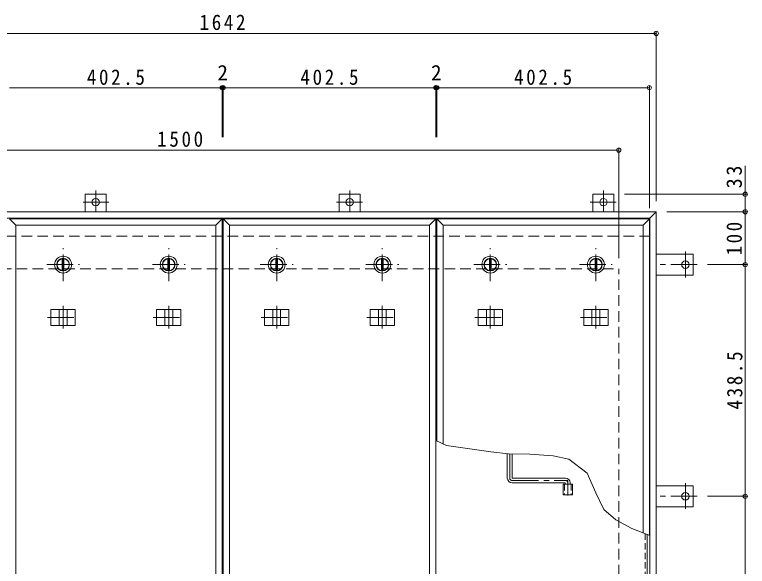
# Model space of a CAD drawing. Units: millimetres at full size, sheet at 1:10. Extents: x -2654 to 2766, y -1962 to 1858.
# Drawn here: x -1855 to -468, y 662 to 1706 of the extents above; entities that cross this region are included whole.
import ezdxf
from ezdxf.enums import TextEntityAlignment as Align

# ---------------------------------------------------------------- set-up
doc = ezdxf.new("R2010")
doc.units = ezdxf.units.MM
doc.header["$LTSCALE"] = 10
doc.header["$PDMODE"] = 32
doc.header["$PDSIZE"] = 8
for name, pattern in [('CHAIN1', [8, 5, -1, 1, -1]), ('DASHED1', [1.8, 1.2, -0.6]), ('DASHED2', [3, 2, -1])]:
    doc.linetypes.add(name, pattern=pattern)
for name, color, linetype, lineweight in [('0-1_躯体', 2, 'DASHED2', 9), ('0-2_仕上', 4, 'Continuous', 9), ('0-3_建具', 4, 'Continuous', 9), ('0-5_寸法', 4, 'Continuous', 9), ('0-6_ハッチ', 6, 'Continuous', 9), ('0-A', 3, 'CHAIN1', 9), ('0-C', 2, 'Continuous', 9), ('0-E', 3, 'Continuous', 9), ('0-F', 7, 'Continuous', 9)]:
    doc.layers.add(name, color=color, linetype=linetype, lineweight=lineweight)
doc.styles.add('ＭＳ ゴシック', font='')
doc.styles.get('ＭＳ ゴシック').set_extended_font_data('MS Gothic')

msp = doc.modelspace()

# ---------------------------------------------------------------- linework, layer by layer
at = {"layer": '0-1_躯体'}
for p, q in [((-652.35, 1286.63), (-2270.35, 1286.63)), ((-2211.35, 1224.63), (-711.35, 1224.63)), ((-711.35, -75.37), (-711.35, 1224.63))]:
    msp.add_line(p, q, dxfattribs=at)
at = {"layer": '0-2_仕上'}
for p, q in [((-1462.35, -170.37), (-1462.35, 1319.63)), ((-1460.35, -170.37), (-1460.35, 1319.63)), ((-1057.85, -170.37), (-1057.85, 1319.63)), ((-1055.85, 898.62), (-1055.85, 1319.63)), ((-653.35, 720.4), (-653.35, 1319.63)), ((-1852.85, -158.37), (-1852.85, 1307.63)), ((-1474.35, -158.37), (-1474.35, 1307.63)), ((-1448.35, -158.37), (-1448.35, 1307.63)), ((-1069.85, -158.37), (-1069.85, 1307.63)), ((-1043.85, 892.91), (-1043.85, 1307.63)), ((-665.35, 725.05), (-665.35, 1307.63))]:
    msp.add_line(p, q, dxfattribs=at)
at = {"layer": '0-2_仕上', "color": 3}
for p, q in [((-816.5, 817.13), (-816.5, 797.13)), ((-816.5, 817.13), (-799.2, 817.13)), ((-799.2, 817.13), (-799.2, 797.13)), ((-816.5, 797.13), (-799.2, 797.13))]:
    msp.add_line(p, q, dxfattribs=at)
at = {"layer": '0-2_仕上', "color": 3, "linetype": 'DASHED1'}
for p, q in [((-814.2, 817.13), (-814.2, 797.13)), ((-801.5, 817.13), (-801.5, 797.13))]:
    msp.add_line(p, q, dxfattribs=at)
at = {"layer": '0-2_仕上'}
for points in [[(-1474.35, 1307.63), (-1462.35, 1319.63), (-1864.85, 1319.63)], [(-1474.35, 1307.63), (-1852.85, 1307.63), (-1864.85, 1319.63)], [(-1069.85, 1307.63), (-1057.85, 1319.63), (-1460.35, 1319.63)], [(-1069.85, 1307.63), (-1448.35, 1307.63), (-1460.35, 1319.63)], [(-665.35, 1307.63), (-653.35, 1319.63), (-1055.85, 1319.63)], [(-665.35, 1307.63), (-1043.85, 1307.63), (-1055.85, 1319.63)]]:
    msp.add_lwpolyline(points, dxfattribs=at)
at = {"layer": '0-3_建具', "color": 2}
for p, q in [((-640.35, 1332.63), (-2282.35, 1332.63)), ((-640.35, 1332.63), (-652.35, 1320.63)), ((-640.35, -183.37), (-640.35, 1332.63)), ((-652.35, 1320.63), (-2270.35, 1320.63)), ((-652.35, -171.37), (-652.35, 1320.63))]:
    msp.add_line(p, q, dxfattribs=at)
at = {"layer": '0-3_建具', "linetype": 'CHAIN1'}
for p, q in [((-1763.6, 1154.75), (-1763.6, 1111.51)), ((-1563.6, 1154.75), (-1563.6, 1111.51)), ((-1359.1, 1154.75), (-1359.1, 1111.51)), ((-1159.1, 1154.75), (-1159.1, 1111.51)), ((-954.6, 1154.75), (-954.6, 1111.51)), ((-754.6, 1154.75), (-754.6, 1111.51)), ((-1793.01, 1132.63), (-1734.19, 1132.63)), ((-1593.01, 1132.63), (-1534.19, 1132.63)), ((-1388.51, 1132.63), (-1329.69, 1132.63)), ((-1188.51, 1132.63), (-1129.69, 1132.63)), ((-984.01, 1132.63), (-925.19, 1132.63)), ((-784.01, 1132.63), (-725.19, 1132.63))]:
    msp.add_line(p, q, dxfattribs=at)
at = {"layer": '0-3_建具'}
for p, q in [((-1786.69, 1147.63), (-1786.69, 1117.63)), ((-1786.69, 1147.63), (-1740.51, 1147.63)), ((-1771.1, 1147.63), (-1771.1, 1117.63)), ((-1756.1, 1147.63), (-1756.1, 1117.63)), ((-1740.51, 1147.63), (-1740.51, 1117.63)), ((-1586.69, 1147.63), (-1540.51, 1147.63)), ((-1586.69, 1147.63), (-1586.69, 1117.63)), ((-1571.1, 1147.63), (-1571.1, 1117.63)), ((-1556.1, 1147.63), (-1556.1, 1117.63)), ((-1540.51, 1147.63), (-1540.51, 1117.63)), ((-1382.19, 1147.63), (-1382.19, 1117.63)), ((-1382.19, 1147.63), (-1336.01, 1147.63)), ((-1366.6, 1147.63), (-1366.6, 1117.63)), ((-1351.6, 1147.63), (-1351.6, 1117.63)), ((-1336.01, 1147.63), (-1336.01, 1117.63)), ((-1182.19, 1147.63), (-1136.01, 1147.63)), ((-1182.19, 1147.63), (-1182.19, 1117.63)), ((-1166.6, 1147.63), (-1166.6, 1117.63)), ((-1151.6, 1147.63), (-1151.6, 1117.63)), ((-1136.01, 1147.63), (-1136.01, 1117.63)), ((-977.69, 1147.63), (-977.69, 1117.63)), ((-977.69, 1147.63), (-931.51, 1147.63)), ((-962.1, 1147.63), (-962.1, 1117.63)), ((-947.1, 1147.63), (-947.1, 1117.63)), ((-931.51, 1147.63), (-931.51, 1117.63)), ((-777.69, 1147.63), (-731.51, 1147.63)), ((-777.69, 1147.63), (-777.69, 1117.63)), ((-762.1, 1147.63), (-762.1, 1117.63)), ((-747.1, 1147.63), (-747.1, 1117.63)), ((-731.51, 1147.63), (-731.51, 1117.63)), ((-1786.69, 1117.63), (-1740.51, 1117.63)), ((-1586.69, 1117.63), (-1540.51, 1117.63)), ((-1382.19, 1117.63), (-1336.01, 1117.63)), ((-1182.19, 1117.63), (-1136.01, 1117.63)), ((-977.69, 1117.63), (-931.51, 1117.63)), ((-777.69, 1117.63), (-731.51, 1117.63))]:
    msp.add_line(p, q, dxfattribs=at)
at = {"layer": '0-5_寸法', "color": 7}
msp.add_line((-471.83, 1365.83), (-471.83, 1419.59), dxfattribs=at)
msp.add_lwpolyline([(-652.35, 720.02), (-686.89, 733.39), (-717.12, 749.81), (-739.69, 769.05), (-755.05, 800.5), (-770.86, 837.96), (-805.83, 864.18), (-835.79, 870.84), (-879.91, 874.17), (-920.29, 874.59), (-953.58, 878.33), (-1037.71, 889.99), (-1057.85, 899.57)], dxfattribs=at)
at = {"layer": '0-6_ハッチ'}
for p, q in [((-922.35, 874.82), (-922.35, 828.63)), ((-913.35, 874.52), (-913.35, 829.63)), ((-813.35, 819.63), (-913.35, 819.63)), ((-912.35, 828.63), (-812.35, 828.63)), ((-812.35, 818.63), (-812.35, 817.13)), ((-803.35, 819.63), (-803.35, 817.13))]:
    msp.add_line(p, q, dxfattribs=at)
at = {"layer": '0-6_ハッチ', "linetype": 'CHAIN1'}
for p, q in [((-917.85, 874.56), (-917.85, 828.64)), ((-913.34, 824.13), (-807.85, 824.13)), ((-807.85, 795.75), (-807.85, 824.13))]:
    msp.add_line(p, q, dxfattribs=at)
at = {"layer": '0-6_ハッチ'}
for centre, radius, start, end in [((-913.35, 828.63), 9, 180, 270), ((-912.35, 829.63), 1, 180, 270), ((-813.35, 818.63), 1, 0, 90), ((-812.35, 819.63), 9, 0, 90)]:
    msp.add_arc(centre, radius, start, end, dxfattribs=at)
at = {"layer": '0-6_ハッチ', "linetype": 'CHAIN1'}
for centre, radius, start, end in [((-913.34, 828.64), 4.51, 180, 270), ((-812.35, 819.63), 4.5, 360, 89.70431)]:
    msp.add_arc(centre, radius, start, end, dxfattribs=at)
at = {"layer": '0-A', "linetype": 'DASHED1'}
msp.add_line((-661.05, 723.39), (-661.05, -125.67), dxfattribs=at)
at = {"layer": '0-A', "linetype": 'Continuous'}
msp.add_line((-657.85, -128.87), (-657.85, 722.15), dxfattribs=at)
at = {"layer": '0-C', "linetype": 'CHAIN1'}
for p, q in [((-1763.6, 1201.63), (-1763.6, 1263.63)), ((-1563.6, 1201.63), (-1563.6, 1263.63)), ((-1359.1, 1201.63), (-1359.1, 1263.63)), ((-1159.1, 1201.63), (-1159.1, 1263.63)), ((-954.6, 1201.63), (-954.6, 1263.63)), ((-754.6, 1201.63), (-754.6, 1263.63)), ((-1794.6, 1232.63), (-1732.6, 1232.63)), ((-1594.6, 1232.63), (-1532.6, 1232.63)), ((-1390.1, 1232.63), (-1328.1, 1232.63)), ((-1190.1, 1232.63), (-1128.1, 1232.63)), ((-985.6, 1232.63), (-923.6, 1232.63)), ((-785.6, 1232.63), (-723.6, 1232.63))]:
    msp.add_line(p, q, dxfattribs=at)
at = {"layer": '0-C'}
for p, q in [((-1765.1, 1244.04), (-1765.1, 1221.23)), ((-1762.1, 1244.04), (-1762.1, 1221.23)), ((-1565.1, 1244.04), (-1565.1, 1221.23)), ((-1562.1, 1244.04), (-1562.1, 1221.23)), ((-1360.6, 1244.04), (-1360.6, 1221.23)), ((-1357.6, 1244.04), (-1357.6, 1221.23)), ((-1160.6, 1244.04), (-1160.6, 1221.23)), ((-1157.6, 1244.04), (-1157.6, 1221.23)), ((-956.1, 1244.04), (-956.1, 1221.23)), ((-953.1, 1244.04), (-953.1, 1221.23)), ((-756.1, 1244.04), (-756.1, 1221.23)), ((-753.1, 1244.04), (-753.1, 1221.23))]:
    msp.add_line(p, q, dxfattribs=at)
for centre, radius in [((-1763.6, 1232.63), 16), ((-1763.6, 1232.63), 12), ((-1763.6, 1232.63), 11.5), ((-1563.6, 1232.63), 16), ((-1563.6, 1232.63), 12), ((-1563.6, 1232.63), 11.5), ((-1359.1, 1232.63), 16), ((-1359.1, 1232.63), 12), ((-1359.1, 1232.63), 11.5), ((-1159.1, 1232.63), 16), ((-1159.1, 1232.63), 12), ((-1159.1, 1232.63), 11.5), ((-954.6, 1232.63), 16), ((-954.6, 1232.63), 12), ((-954.6, 1232.63), 11.5), ((-754.6, 1232.63), 16), ((-754.6, 1232.63), 12), ((-754.6, 1232.63), 11.5)]:
    msp.add_circle(centre, radius, dxfattribs=at)
at = {"layer": '0-E'}
for p, q in [((-1681.85, 1365.83), (-1721.85, 1365.83)), ((-1721.85, 1332.63), (-1721.85, 1365.83)), ((-1681.85, 1332.63), (-1681.85, 1365.83)), ((-1240.85, 1332.63), (-1240.85, 1365.83)), ((-1240.85, 1365.83), (-1200.85, 1365.83)), ((-1200.85, 1332.63), (-1200.85, 1365.83)), ((-760.35, 1365.83), (-720.35, 1365.83)), ((-760.35, 1332.63), (-760.35, 1365.83)), ((-720.35, 1332.63), (-720.35, 1365.83)), ((-640.35, 1252.63), (-570.15, 1252.63)), ((-570.15, 1252.63), (-570.15, 1212.63)), ((-640.35, 1212.63), (-570.15, 1212.63)), ((-640.35, 814.13), (-570.15, 814.13)), ((-570.15, 814.13), (-570.15, 774.13)), ((-640.35, 774.13), (-570.15, 774.13))]:
    msp.add_line(p, q, dxfattribs=at)
at = {"layer": '0-E', "linetype": 'CHAIN1'}
for p, q in [((-1701.85, 1372.99), (-1701.85, 1332.83)), ((-1220.85, 1372.99), (-1220.85, 1332.83)), ((-740.35, 1372.99), (-740.35, 1332.83)), ((-1677.01, 1350.83), (-1725.9, 1350.83)), ((-1245.69, 1350.83), (-1196.8, 1350.83)), ((-765.19, 1350.83), (-716.3, 1350.83)), ((-585.15, 1257.47), (-585.15, 1208.59)), ((-562.99, 1232.63), (-640.35, 1232.63)), ((-585.15, 818.97), (-585.15, 770.09)), ((-562.99, 794.13), (-640.35, 794.13))]:
    msp.add_line(p, q, dxfattribs=at)
at = {"layer": '0-E'}
for centre in [(-1701.85, 1350.83), (-1220.85, 1350.83), (-740.35, 1350.83), (-585.15, 1232.63), (-585.15, 794.13)]:
    msp.add_circle(centre, 7, dxfattribs=at)
at = {"layer": '0-F'}
for p, q in [((-2282.35, 1670.35), (-640.35, 1670.35)), ((-640.35, 1673.35), (-640.35, 1352.63)), ((-1462.35, 1570.55), (-1462.35, 1473.78)), ((-1460.35, 1570.55), (-1460.35, 1473.78)), ((-1057.85, 1570.55), (-1057.85, 1473.78)), ((-1055.85, 1570.55), (-1055.85, 1473.78)), ((-653.35, 1570.55), (-653.35, 1339.63)), ((-1864.85, 1567.55), (-1462.35, 1567.55)), ((-1462.35, 1567.55), (-1460.35, 1567.55)), ((-1460.35, 1567.55), (-1057.85, 1567.55)), ((-1057.85, 1567.55), (-1055.85, 1567.55)), ((-1055.85, 1567.55), (-653.35, 1567.55)), ((-2211.35, 1449.35), (-711.35, 1449.35)), ((-711.35, 1452.35), (-711.35, 1244.63)), ((-468.83, 1365.83), (-700.35, 1365.83)), ((-471.83, 1332.63), (-471.83, 1365.83)), ((-468.83, 1332.63), (-620.35, 1332.63)), ((-471.83, 1332.63), (-471.83, 1232.63)), ((-468.83, 1232.63), (-542.99, 1232.63)), ((-471.83, 794.13), (-471.83, 1232.63)), ((-468.83, 794.13), (-542.99, 794.13)), ((-471.83, 355.13), (-471.83, 794.13))]:
    msp.add_line(p, q, dxfattribs=at)
for p in [(-640.35, 1670.35), (-1462.35, 1567.55), (-1460.35, 1567.55), (-1057.85, 1567.55), (-1055.85, 1567.55), (-653.35, 1567.55), (-711.35, 1449.35), (-471.83, 1365.83), (-471.83, 1332.63), (-471.83, 1232.63), (-471.83, 794.13)]:
    msp.add_point(p, dxfattribs=at)

# ---------------------------------------------------------------- texts
at = {"layer": '0-F', "color": 2, "style": 'ＭＳ ゴシック'}
for p in [(-1471.35, 1572.55), (-1066.85, 1572.55)]:
    msp.add_text('2', height=29.33, dxfattribs=at).set_placement(p, align=Align.BOTTOM_LEFT)
at = {"layer": '0-F', "color": 2, "char_height": 29.33, "attachment_point": 7, "style": 'ＭＳ ゴシック'}
for s, insert in [('\\T1.28;\\W0.9;1642', (-1505.1, 1676.35)), ('\\T1.28;\\W0.9;402.5', (-1718.6, 1572.55)), ('\\T1.28;\\W0.9;402.5', (-1314.1, 1572.55)), ('\\T1.28;\\W0.9;402.5', (-909.6, 1572.55)), ('\\T1.28;\\W0.9;1500', (-1585.33, 1455.35))]:
    msp.add_mtext(s, dxfattribs=dict(at, insert=insert))
at = {"layer": '0-F', "color": 2, "char_height": 29.33, "attachment_point": 7, "rotation": 90, "style": 'ＭＳ ゴシック'}
for s, insert in [('\\T1.27;\\W0.95;33', (-477.83, 1377.09)), ('\\T1.27;\\W0.9;100', (-477.83, 1250.13)), ('\\T1.28;\\W0.9;438.5', (-476.83, 958.38))]:
    msp.add_mtext(s, dxfattribs=dict(at, insert=insert))

doc.saveas('drawing.dxf')
